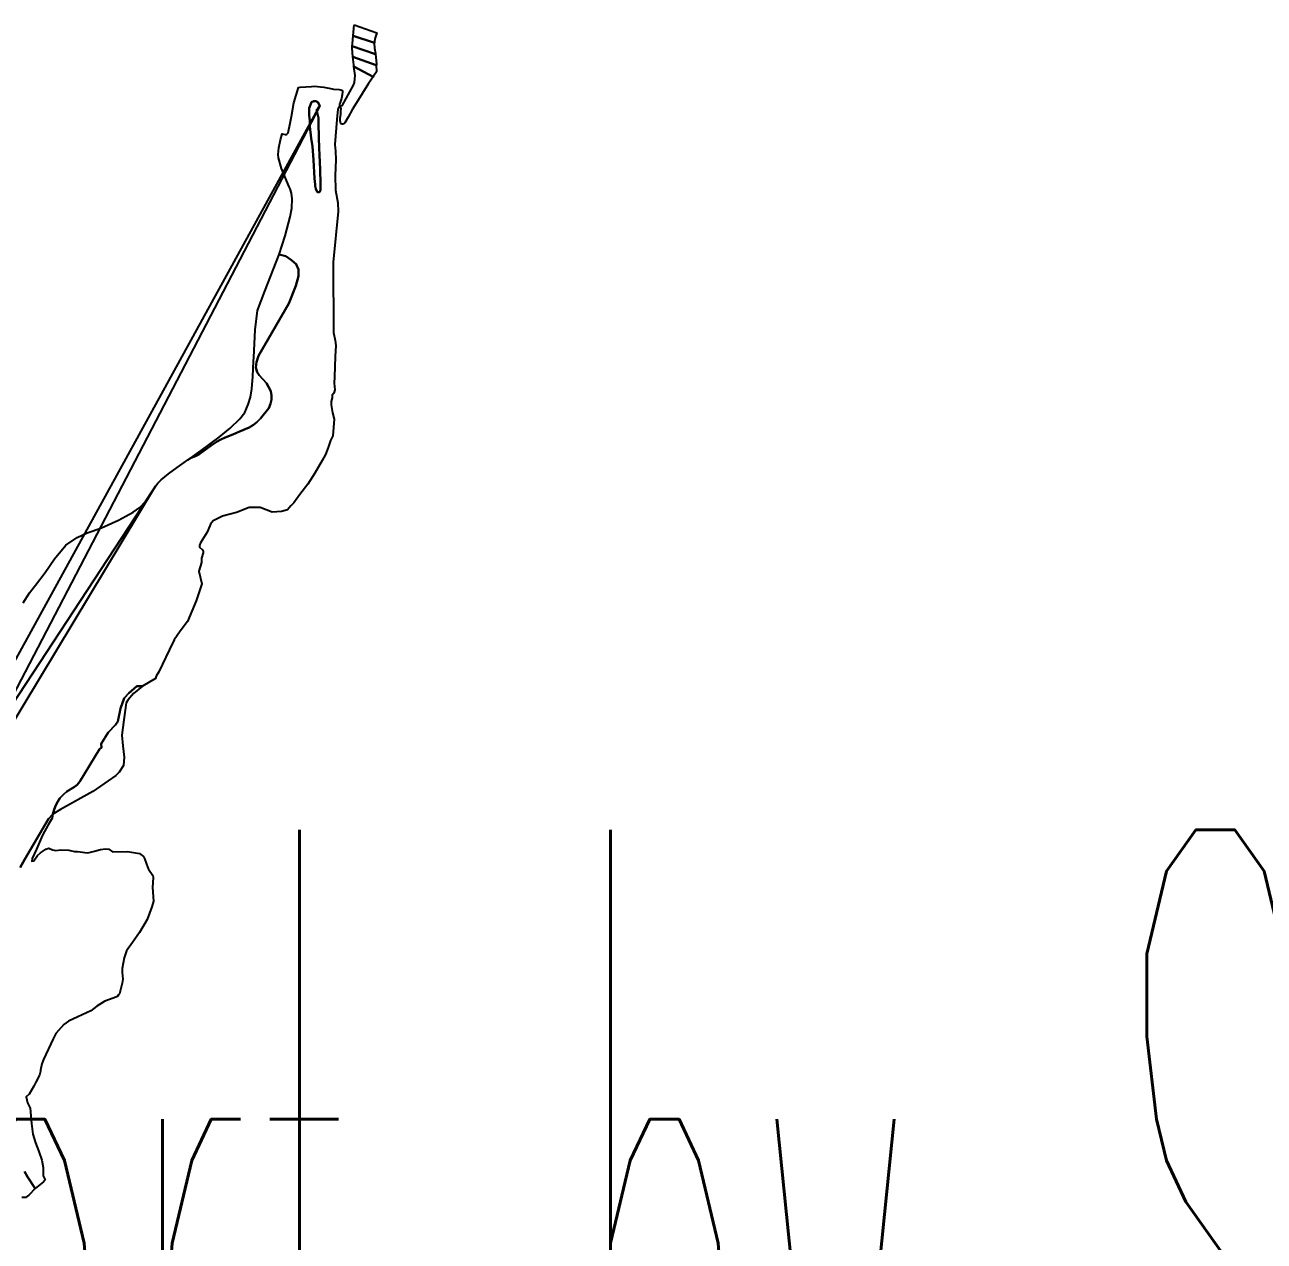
# Model space of a CAD drawing. Header units: millimetres. Extents: x -5124 to 18012, y -6362 to 5362.
# Drawn here: x 2580 to 6444, y 1374 to 5166 of the extents above; entities that cross this region are included whole.
import ezdxf

# ---------------------------------------------------------------- set-up
doc = ezdxf.new("R2010")
doc.units = ezdxf.units.MM
doc.layers.add('brokenLine', color=1, linetype='Continuous')
doc.styles.get("Standard").update_dxf_attribs({"font": 'txt', "bigfont": 'bigfont'})

msp = doc.modelspace()

# ---------------------------------------------------------------- linework, layer by layer
at = {"layer": 'brokenLine', "color": 1}
for points in [[(3606.7, 5165.8), (3677.8, 5140.5), (3676.2, 5137.3), (3672.4, 5125.1), (3670.2, 5114.9), (3669.8, 5110.1), (3603.3, 5131.2), (3605.3, 5154.3), (3606.7, 5165.8), (3606.7, 5165.8)], [(3673.1, 5074.6), (3600.9, 5099.2), (3601.2, 5107.5), (3603.3, 5131.2), (3669.8, 5110.1), (3669.6, 5108.3), (3670.6, 5092.6), (3672.9, 5076.7), (3673.1, 5074.6), (3673.1, 5074.6)], [(3600.9, 5099.2), (3673.1, 5074.6), (3675.5, 5055), (3676.1, 5042.7), (3675.9, 5039.5), (3602.5, 5066.3), (3600.7, 5092.9), (3600.9, 5099.2), (3600.9, 5099.2)], [(3606.1, 5035.7), (3605.4, 5040.9), (3602.5, 5066.3), (3675.9, 5039.5), (3676.6, 5018.7), (3667.2, 5006), (3665.8, 5004), (3606.1, 5035.7), (3606.1, 5035.7)], [(3606.1, 5035.7), (3665.8, 5004), (3651, 4983), (3613.6, 4923), (3601.8, 4902.7), (3588.4, 4877.9), (3577.3, 4860.1), (3574.6, 4856.9), (3572, 4856.1), (3569.1, 4856.2), (3566.1, 4857.5), (3564, 4861.7), (3563.2, 4866.9), (3562.8, 4874.1), (3564.8, 4887.4), (3565.7, 4897.3), (3566.6, 4903.7), (3565.9, 4905.8), (3561, 4911.4), (3570.2, 4915.6), (3605, 4977.4), (3607.4, 4985.7), (3609.3, 4997.3), (3609.7, 5008), (3606.1, 5035.7), (3606.1, 5035.7)], [(2987.7, 3727.7), (2994.4, 3737.6), (3004.8, 3747.2), (3028.2, 3766.4), (3055, 3785.7), (3077.3, 3801.5), (3088.7, 3809.6), (3096.3, 3815.1), (3112, 3820.9), (3122.7, 3826.6), (3160.9, 3854.2), (3177.9, 3865.6), (3191.6, 3873.4), (3205, 3879.6), (3229, 3888.6), (3247.6, 3896.7), (3279, 3910.9), (3293.1, 3919.4), (3303.5, 3927.2), (3314.7, 3938.2), (3341.1, 3971.2), (3346.1, 3984.3), (3349.2, 3997.8), (3348.8, 4010.7), (3347.1, 4023.4), (3340, 4037.1), (3333.3, 4048.3), (3310.5, 4073.5), (3304.7, 4083), (3299.9, 4098), (3302.4, 4114.5), (3309, 4134.3), (3402.9, 4296.8), (3425.2, 4351.8), (3433.1, 4382), (3433.1, 4402.7), (3425.5, 4419.8), (3411.8, 4432.2), (3393.3, 4444.5), (3373.1, 4449.4), (3391.5, 4508.1), (3406.9, 4567.2), (3412.5, 4594.2), (3413.7, 4623.7), (3411.3, 4640.9), (3407.8, 4654.7), (3404.6, 4661.2), (3380.3, 4718.4), (3370.5, 4751), (3369.7, 4761.4), (3372, 4781.8), (3377.3, 4807.3), (3382.6, 4826.4), (3392, 4824.2), (3394.9, 4824.2), (3397.2, 4825), (3399.1, 4826.8), (3400.8, 4829.2), (3406.9, 4859.1), (3411.1, 4879.9), (3419.2, 4922.4), (3433, 4970.4), (3438.3, 4970.9), (3473.7, 4973.8), (3482.6, 4974.6), (3512.4, 4971.7), (3522.6, 4969.3), (3528.4, 4968), (3542, 4965.4), (3560.4, 4963.9), (3565.3, 4963.3), (3568, 4962.5), (3569.3, 4961.2), (3570.1, 4959.3), (3570.3, 4956.7), (3569.7, 4948), (3567.1, 4935.8), (3564.9, 4930), (3562, 4920.2), (3561.5, 4919.5), (3561, 4911.4), (3556.2, 4902.5), (3553.2, 4870.2), (3546.3, 4793.2), (3549, 4771.9), (3549.7, 4744.4), (3547.7, 4695.6), (3548.4, 4650.3), (3555.9, 4611.1), (3556.6, 4583.6), (3541.5, 4426.3), (3542.9, 4206.4), (3547.7, 4181.7), (3549.7, 4165.9), (3547.7, 4131.5), (3545.6, 4069), (3544.2, 4048.3), (3546.1, 4028.2), (3543.6, 4017.6), (3537.9, 4011), (3538.3, 4003.4), (3535.3, 3992.1), (3535.4, 3981.1), (3539.7, 3956.7), (3544.1, 3936.7), (3540.2, 3884.4), (3533.2, 3869.7), (3526.4, 3851.8), (3523.1, 3840.3), (3517.8, 3826.4), (3507.4, 3808.2), (3484.6, 3768.7), (3462.4, 3734.3), (3437.6, 3702), (3418.3, 3675.5), (3409.1, 3666.2), (3398.9, 3653.6), (3380.1, 3649), (3351.4, 3647.2), (3313.7, 3661.2), (3279.9, 3660.9), (3240, 3646), (3196.4, 3634.3), (3167.2, 3619.4), (3158.6, 3609.2), (3151.3, 3591.7), (3148.3, 3584.4), (3127.6, 3550.6), (3124.3, 3543.3), (3124.2, 3537.4), (3133.6, 3529.8), (3136.4, 3525.5), (3136, 3520.2), (3130.6, 3503.7), (3130.9, 3489.8), (3122.4, 3462.5), (3131.9, 3423), (3114.7, 3370.1), (3087.2, 3305.5), (3064.5, 3276), (3045.2, 3249.2), (3031.5, 3218.2), (2997.8, 3148.6), (2989.8, 3135.7), (2987.5, 3128.4), (2947.3, 3104.7), (2928.8, 3104.3), (2904, 3082.3), (2889.6, 3067.2), (2878.6, 3034.9), (2869.6, 2994.4), (2862.8, 2983.4), (2840.1, 2960), (2818.6, 2924.2), (2819.3, 2912.8), (2813.3, 2907.5), (2751.2, 2807.3), (2742.8, 2797), (2734.5, 2790.7), (2711.1, 2775.6), (2701.5, 2767.4), (2689.1, 2755.7), (2683, 2744.7), (2676.8, 2733), (2671.3, 2720), (2667.4, 2704.9), (2654.4, 2690.7), (2580.1, 2565.6), (2565.7, 2539.5)], [(2134.3, 2428.6), (3500.2, 4913), (3493.1, 4924.3), (3487.5, 4927.8), (3481.5, 4928), (3473.4, 4924.4), (3466.7, 4905.7), (3466.2, 4895), (3466.4, 4883), (3468.5, 4867.4), (3469.1, 4848.6), (3472.5, 4812.5), (3476.4, 4786.8), (3480.2, 4745.3), (3483.1, 4686.5), (3484.8, 4668.5), (3485.6, 4663.6), (3487.7, 4654.9), (3490.2, 4647.5), (3491.5, 4644.9), (3493.8, 4644.1), (3496.1, 4643.8), (3498.6, 4644.6), (3500.3, 4646.1), (3501.4, 4650.2), (3501.4, 4669.6), (3500.5, 4714.7), (3498.4, 4759.2), (3497.6, 4782.3), (3496.5, 4813), (3496.3, 4825.9), (3495.5, 4848.1), (3495.9, 4865.4), (3495.7, 4875.5), (3489, 4901.2), (3493.4, 4904.8), (3495.2, 4909.3), (3500.2, 4913), (2213.4, 2444.8)], [(3500.2, 4913), (3495.2, 4909.3), (3493.4, 4904.8), (3489, 4901.2), (3495.7, 4875.5), (3495.9, 4865.4), (3495.5, 4848.1), (3496.3, 4825.9), (3496.5, 4813), (3497.6, 4782.3), (3498.4, 4759.2), (3500.5, 4714.7), (3501.4, 4669.6), (3501.4, 4650.2), (3500.3, 4646.1), (3498.6, 4644.6), (3496.1, 4643.8), (3493.8, 4644.1), (3491.5, 4644.9), (3490.2, 4647.5), (3487.7, 4654.9), (3485.6, 4663.6), (3484.8, 4668.5), (3483.1, 4686.5), (3480.2, 4745.3), (3476.4, 4786.8), (3472.5, 4812.5), (3469.1, 4848.6), (3468.5, 4867.4), (3466.4, 4883), (3466.2, 4895), (3466.7, 4905.7), (3473.4, 4924.4), (3481.5, 4928), (3487.5, 4927.8), (3493.1, 4924.3), (3500.2, 4913), (3500.2, 4913)], [(3096.3, 3815.1), (3129.6, 3839.4), (3185.7, 3880.5), (3220.3, 3909), (3250.2, 3937.4), (3265.5, 3957.1), (3276.2, 3982.2), (3283.2, 4005.5), (3287.6, 4030.7), (3290.8, 4069.2), (3292.6, 4116.9), (3293.7, 4129), (3298.4, 4214.9), (3305.8, 4275.1), (3328.4, 4335.3), (3373.1, 4449.4), (3393.3, 4444.5), (3411.8, 4432.2), (3425.5, 4419.8), (3433.1, 4402.7), (3433.1, 4382), (3425.2, 4351.8), (3402.9, 4296.8), (3309, 4134.3), (3302.4, 4114.5), (3299.9, 4098), (3304.7, 4083), (3310.5, 4073.5), (3333.3, 4048.3), (3340, 4037.1), (3347.1, 4023.4), (3348.8, 4010.7), (3349.2, 3997.8), (3346.1, 3984.3), (3341.1, 3971.2), (3314.7, 3938.2), (3303.5, 3927.2), (3293.1, 3919.4), (3279, 3910.9), (3247.6, 3896.7), (3229, 3888.6), (3205, 3879.6), (3191.6, 3873.4), (3177.9, 3865.6), (3160.9, 3854.2), (3122.7, 3826.6), (3112, 3820.9), (3096.3, 3815.1), (3096.3, 3815.1)], [(2574.8, 3364.2), (2594.2, 3395.1), (2609.3, 3414.3), (2613.5, 3419.3), (2643.1, 3458.8), (2672.5, 3501.6), (2708.1, 3544.2), (2743.4, 3567.3), (2774.3, 3582.1), (2790, 3587.6), (2819.3, 3598), (2872.6, 3622), (2918.3, 3647), (2939.1, 3661.3), (2956.5, 3680.1), (2980.1, 3716), (2985, 3723.7), (2987.7, 3727.7), (2134.3, 2428.6)], [(2213.4, 2444.8), (2987.7, 3727.7)], [(2818.6, 2924.2), (2840.1, 2960), (2862.8, 2983.4), (2869.6, 2994.4), (2878.6, 3034.9), (2889.6, 3067.2), (2904, 3082.3), (2928.8, 3104.3), (2947.3, 3104.7), (2919, 3081.1), (2901.1, 3060.5), (2896.3, 3052.2), (2888.9, 2999.4), (2882.5, 2951.8), (2886, 2918.2), (2889.5, 2883.1), (2887.4, 2857), (2874.3, 2836.4), (2864, 2826.1), (2791.8, 2775.9), (2691.5, 2720.3), (2667.4, 2704.9), (2671.3, 2720), (2676.8, 2733), (2683, 2744.7), (2689.1, 2755.7), (2701.5, 2767.4), (2711.1, 2775.6), (2734.5, 2790.7), (2742.8, 2797), (2751.2, 2807.3), (2813.3, 2907.5), (2819.3, 2912.8), (2818.6, 2924.2), (2818.6, 2924.2)], [(2565.7, 2539.5), (2580.1, 2565.6), (2654.4, 2690.7), (2667.4, 2704.9), (2664.9, 2693.3), (2653.2, 2672), (2634.7, 2639.7), (2616.8, 2596.4), (2603, 2566.9), (2602.3, 2558.7), (2608.2, 2559.7), (2620.1, 2576.4), (2628.8, 2584.5), (2635.3, 2589.5), (2645.1, 2596.8), (2654.7, 2599.5), (2665.9, 2594.2), (2676.7, 2592.3), (2692.4, 2593.9), (2717.1, 2593.2), (2735.1, 2589.2), (2744.3, 2588.8), (2752.9, 2588.1), (2767.6, 2586.2), (2776.6, 2584.8), (2797, 2590.1), (2815.5, 2595.6), (2831.7, 2597.1), (2842.5, 2596.5), (2853.3, 2587.5), (2900.4, 2588.6), (2937.9, 2582.9), (2949.7, 2573.6), (2949.7, 2573.6)], [(2949.7, 2573.6), (2952.9, 2566.9), (2963.3, 2538), (2966, 2533.9), (2979.1, 2514.6), (2980.4, 2507.7), (2978.4, 2476.8), (2981.1, 2434.2), (2976.3, 2416.3), (2961.9, 2377.1), (2937.8, 2336.6), (2915.8, 2305.7), (2897.1, 2279.1), (2890.2, 2257.6), (2883.6, 2224.8), (2883.1, 2211.5), (2885.2, 2190.7), (2883.9, 2178.5), (2875.6, 2145.5), (2872.6, 2141.8), (2869.2, 2137.5), (2855.3, 2132.1), (2829.8, 2122.2), (2804.5, 2107.1), (2785.7, 2092.9), (2745.4, 2074), (2716.1, 2060.6), (2701.5, 2050.1), (2677.2, 2021.7), (2668.3, 2005), (2638.1, 1940.7), (2632.6, 1927.6), (2628.8, 1907.8), (2628.5, 1904.2), (2625.7, 1891.9), (2614.7, 1869.9), (2607.9, 1857.6), (2594.1, 1832.7), (2584.7, 1824.6), (2588.6, 1805.2), (2590.8, 1801.6), (2596.4, 1788.9), (2601, 1741.3), (2605.1, 1707.6), (2612.9, 1680.7), (2623.5, 1654.1), (2633.3, 1627.2), (2637.7, 1603.7), (2637.3, 1591.1), (2636.9, 1578.5), (2643.2, 1565.2), (2638.8, 1559.1), (2612.6, 1538.4), (2588.7, 1575.3), (2579.2, 1592)], [(2579.2, 1592), (2588.7, 1575.3), (2612.6, 1538.4), (2592.7, 1518), (2585.6, 1512.3), (2583.9, 1511), (2571.2, 1510.3)]]:
    msp.add_lwpolyline(points, dxfattribs=at)

# ---------------------------------------------------------------- texts
at = {"color": 1, "width": 0.263105}
msp.add_text('Demo DXF Export by Soft Gold Ltd. (c) 2006', height=2705.479, dxfattribs=at).set_placement((-5124.3, -49.2))

doc.saveas('drawing.dxf')
